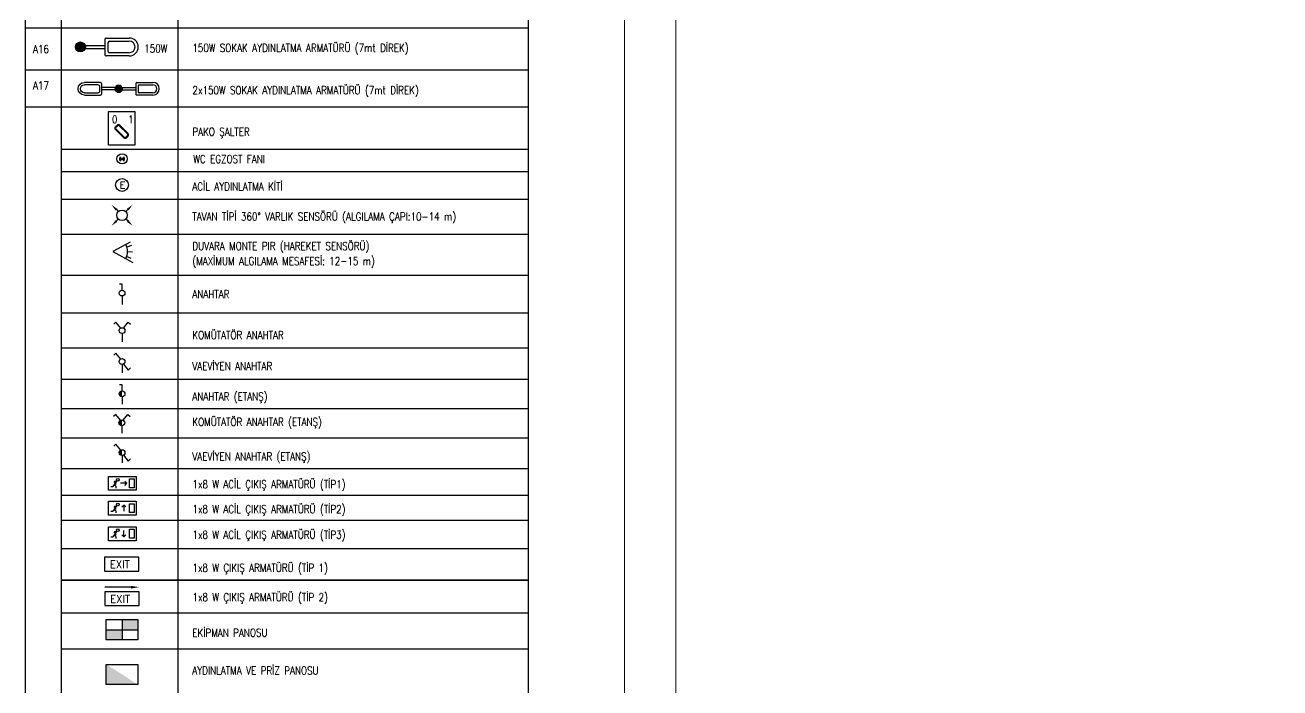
# Model space of a CAD drawing. Extents: x -9058 to 11890, y 0 to 7444.
# Drawn here: x -936 to 1023, y 2109 to 3144 of the extents above; entities that cross this region are included whole.
import ezdxf

# ---------------------------------------------------------------- set-up
doc = ezdxf.new("R2010")
doc.units = 0
doc.header["$LTSCALE"] = 10
doc.header["$MEASUREMENT"] = 0
for name, color, linetype, lineweight in [('40A', 9, 'Continuous', 9), ('E-1x8 W ACİL ÇIKIŞ ARMATÜRÜ (TİP1)', 7, 'Continuous', 30), ('E-1x8 W ACİL ÇIKIŞ ARMATÜRÜ (TİP2)', 7, 'Continuous', 30), ('E-1x8 W ACİL ÇIKIŞ ARMATÜRÜ (TİP3)', 7, 'Continuous', 30), ('E-1x8 W ÇIKIŞ ARMATÜRÜ (TİP 1)', 7, 'Continuous', 30), ('E-1x8 W ÇIKIŞ ARMATÜRÜ (TİP 2)', 7, 'Continuous', 30), ('E-ACİL AYDINLATMA KİTİ', 7, 'Continuous', 30), ('E-ANAHTAR', 7, 'Continuous', 30), ('E-ANAHTAR (ETANŞ)', 7, 'Continuous', 30), ('E-AYDINLATMA VE PRİZ PANOSU', 7, 'Continuous', 30), ('E-DUVARA MONTE PIR (HAREKET SENSÖRÜ)', 7, 'Continuous', 30), ('E-EKİPMAN PANOSU', 7, 'Continuous', 30), ('E-KOMÜTATÖR ANAHTAR', 7, 'Continuous', 30), ('E-KOMÜTATÖR ANAHTAR (ETANŞ)', 7, 'Continuous', 30), ('E-PAKO ŞALTER', 7, 'Continuous', 30), ('E-SOKAK AYDINLATMA ARMATÜRÜ', 7, 'Continuous', 30), ('E-TAVAN TİPİ 360° VARLIK SENSÖRÜ (ALGILAMA ÇAPI 10 14 m)', 7, 'Continuous', 30), ('E-VAEVİYEN ANAHTAR', 7, 'Continuous', 30), ('E-VAEVİYEN ANAHTAR (ETANŞ)', 7, 'Continuous', 30), ('E-WC ASPİRATÖR', 7, 'Continuous', 30), ('E-YAZI', 7, 'Continuous', 30)]:
    doc.layers.add(name, color=color, linetype=linetype, lineweight=lineweight)
doc.styles.add('E-YAZI', font='txttw.shx')

# ---------------------------------------------------------------- blocks, each defined once
blk = doc.blocks.new('100_ACİL AYDINLATMA KİTİ')
at = {"layer": 'E-ACİL AYDINLATMA KİTİ', "color": 3}
blk.add_circle((0, 0), 1.25, dxfattribs=at)
at = {"layer": 'E-ACİL AYDINLATMA KİTİ', "color": 3, "style": 'E-YAZI'}
blk.add_text('E', height=1.34, dxfattribs=at).set_placement((-0.45, -0.69))
blk = doc.blocks.new('100_TAVAN TİPİ 360° VARLIK SENSÖRÜ (ALGILAMA ÇAPI 10 14 m)')
at = {"layer": 'E-TAVAN TİPİ 360° VARLIK SENSÖRÜ (ALGILAMA ÇAPI 10 14 m)', "color": 3}
for p, q in [((-1.1, 1.1), (-0.73, 0.73)), ((1.1, 1.1), (0.73, 0.73)), ((-1.1, -1.1), (-0.73, -0.73)), ((1.1, -1.1), (0.73, -0.73))]:
    blk.add_line(p, q, dxfattribs=at)
at = {"layer": 'E-TAVAN TİPİ 360° VARLIK SENSÖRÜ (ALGILAMA ÇAPI 10 14 m)', "color": 4}
blk.add_circle((0, 0), 1.03, dxfattribs=at)
at = {"layer": 'E-TAVAN TİPİ 360° VARLIK SENSÖRÜ (ALGILAMA ÇAPI 10 14 m)', "color": 3}
for points in [[(-1.26, 0.94), (-0.94, 1.26), (-2.06, 2.06)], [(1.26, 0.94), (0.94, 1.26), (2.06, 2.06)], [(-1.26, -0.94), (-0.94, -1.26), (-2.06, -2.06)], [(1.26, -0.94), (0.94, -1.26), (2.06, -2.06)]]:
    blk.add_solid(points, dxfattribs=at)
blk = doc.blocks.new('100_DUVARA MONTE PIR (HAREKET SENSÖRÜ)')
at = {"layer": 'E-DUVARA MONTE PIR (HAREKET SENSÖRÜ)', "color": 4}
for p, q in [((2.72, 0.89), (0, 0)), ((0, 0), (2.23, -1.79)), ((3.64, 1.19), (2.72, 0.89)), ((3.8, 0.53), (2.83, 0.39)), ((2.23, -1.79), (3.45, -2.76)), ((3.31, -1.94), (2.47, -1.44)), ((3.75, -0.8), (2.8, -0.59))]:
    blk.add_line(p, q, dxfattribs=at)
blk.add_arc((0, 0), 2.86, 321.3229, 18.1202, dxfattribs=at)
blk = doc.blocks.new('100_ANAHTAR')
at = {"layer": 'E-ANAHTAR', "color": 4}
for p, q in [((0, 5.65), (-0.71, 5.65)), ((0, 3.97), (0, 5.65)), ((0, 2.35), (0, 0))]:
    blk.add_line(p, q, dxfattribs=at)
blk.add_circle((0, 3.16), 0.81, dxfattribs=at)
blk = doc.blocks.new('100_KOMÜTATÖR ANAHTAR')
at = {"layer": 'E-KOMÜTATÖR ANAHTAR', "color": 4}
for p, q in [((-1.7, 5.52), (-2.33, 4.92)), ((-0.37, 3.86), (-1.7, 5.52)), ((0.37, 3.86), (1.7, 5.52)), ((1.7, 5.52), (2.33, 4.92)), ((0, 2.35), (0, 0))]:
    blk.add_line(p, q, dxfattribs=at)
blk.add_circle((0, 3.16), 0.81, dxfattribs=at)
blk = doc.blocks.new('100_VAEVİYEN ANAHTAR')
at = {"layer": 'E-VAEVİYEN ANAHTAR', "color": 4}
for p, q in [((-1.7, 5.52), (-2.33, 4.92)), ((-0.37, 3.86), (-1.7, 5.52)), ((0, 2.35), (0, 0)), ((0.37, 2.46), (1.7, 0.8)), ((1.7, 0.8), (2.33, 1.4))]:
    blk.add_line(p, q, dxfattribs=at)
blk.add_circle((0, 3.16), 0.81, dxfattribs=at)
blk = doc.blocks.new('100_ANAHTAR (ETANŞ)')
at = {"layer": 'E-ANAHTAR (ETANŞ)', "color": 4}
for p, q in [((0, 5.35), (-0.71, 5.35)), ((0, 3.67), (0, 5.35)), ((0, 2.05), (0, 0))]:
    blk.add_line(p, q, dxfattribs=at)
at = {"layer": 'E-ANAHTAR (ETANŞ)', "color": 4, "const_width": 0.81}
blk.add_lwpolyline([(0, 3.27, 0.414214), (-0.41, 2.86, 0.414214), (0, 2.46, 0.414214)], format="xyb", dxfattribs=at)
at = {"layer": 'E-ANAHTAR (ETANŞ)', "color": 4}
blk.add_circle((0, 2.86), 0.81, dxfattribs=at)
blk = doc.blocks.new('100_KOMÜTATÖR ANAHTAR (ETANŞ)')
at = {"layer": 'E-KOMÜTATÖR ANAHTAR (ETANŞ)', "color": 4}
for p, q in [((-1.7, 5.22), (-2.33, 4.62)), ((-0.37, 3.56), (-1.7, 5.22)), ((0.37, 3.56), (1.7, 5.22)), ((1.7, 5.22), (2.33, 4.62)), ((0, 2.05), (0, 0))]:
    blk.add_line(p, q, dxfattribs=at)
at = {"layer": 'E-KOMÜTATÖR ANAHTAR (ETANŞ)', "color": 4, "const_width": 0.81}
blk.add_lwpolyline([(0, 3.27, 0.414214), (-0.41, 2.86, 0.414214), (0, 2.46, 0.414214)], format="xyb", dxfattribs=at)
at = {"layer": 'E-KOMÜTATÖR ANAHTAR (ETANŞ)', "color": 4}
blk.add_circle((0, 2.86), 0.81, dxfattribs=at)
blk = doc.blocks.new('100_VAEVİYEN ANAHTAR (ETANŞ)')
at = {"layer": 'E-VAEVİYEN ANAHTAR (ETANŞ)', "color": 4}
for p, q in [((-1.7, 5.22), (-2.33, 4.62)), ((-0.37, 3.56), (-1.7, 5.22)), ((0, 2.05), (0, 0)), ((0.37, 2.16), (1.7, 0.5)), ((1.7, 0.5), (2.33, 1.1))]:
    blk.add_line(p, q, dxfattribs=at)
at = {"layer": 'E-VAEVİYEN ANAHTAR (ETANŞ)', "color": 4, "const_width": 0.81}
blk.add_lwpolyline([(0, 3.27, 0.414214), (-0.41, 2.86, 0.414214), (0, 2.46, 0.414214)], format="xyb", dxfattribs=at)
at = {"layer": 'E-VAEVİYEN ANAHTAR (ETANŞ)', "color": 4}
blk.add_circle((0, 2.86), 0.81, dxfattribs=at)
blk = doc.blocks.new('100_1x8 W ACİL ÇIKIŞ ARMATÜRÜ (TİP1)')
at = {"layer": 'E-1x8 W ACİL ÇIKIŞ ARMATÜRÜ (TİP1)', "color": 4}
for p, q in [((-3.4, 3.4), (3.4, 3.4)), ((-3.4, 0), (-3.4, 3.4)), ((3.4, 3.4), (3.4, 0)), ((3.4, 0), (-3.4, 0))]:
    blk.add_line(p, q, dxfattribs=at)
at = {"layer": 'E-1x8 W ACİL ÇIKIŞ ARMATÜRÜ (TİP1)', "color": 1}
for p, q in [((-2.82, 0.94), (-2.33, 0.94)), ((-1.31, 2.32), (-2.33, 0.94)), ((-1.88, 2.13), (-2.07, 1.87)), ((-1.61, 1.01), (-2.04, 1.33)), ((-1.45, 2.13), (-1.88, 2.13)), ((-1.48, 1.38), (-1.82, 1.63)), ((-1.61, 1.01), (-1.61, 0.52)), ((1.11, 1.71), (-0.43, 1.71)), ((1.11, 1.71), (0.62, 2.2)), ((0.62, 1.21), (1.11, 1.7))]:
    blk.add_line(p, q, dxfattribs=at)
blk.add_lwpolyline([(1.71, 2.78), (2.92, 2.78), (2.92, 0.62), (1.71, 0.62)], close=True, dxfattribs=at)
blk.add_circle((-1.11, 2.57), 0.32, dxfattribs=at)
blk = doc.blocks.new('100_1x8 W ACİL ÇIKIŞ ARMATÜRÜ (TİP2)')
at = {"layer": 'E-1x8 W ACİL ÇIKIŞ ARMATÜRÜ (TİP2)', "color": 4}
for p, q in [((-3.4, 0), (-3.4, 3.4)), ((-3.4, 3.4), (3.4, 3.4)), ((3.4, 3.4), (3.4, 0)), ((3.4, 0), (-3.4, 0))]:
    blk.add_line(p, q, dxfattribs=at)
at = {"layer": 'E-1x8 W ACİL ÇIKIŞ ARMATÜRÜ (TİP2)', "color": 1}
for p, q in [((-2.82, 0.94), (-2.33, 0.94)), ((-1.31, 2.32), (-2.33, 0.94)), ((-1.88, 2.13), (-2.07, 1.87)), ((-1.61, 1.01), (-2.04, 1.33)), ((-1.45, 2.13), (-1.88, 2.13)), ((-1.48, 1.38), (-1.82, 1.63)), ((-1.61, 1.01), (-1.61, 0.52)), ((-0.16, 1.99), (0.34, 2.47)), ((0.34, 2.48), (0.34, 0.93)), ((0.34, 2.48), (0.84, 1.99))]:
    blk.add_line(p, q, dxfattribs=at)
blk.add_lwpolyline([(1.71, 2.78), (2.92, 2.78), (2.92, 0.62), (1.71, 0.62)], close=True, dxfattribs=at)
blk.add_circle((-1.11, 2.57), 0.32, dxfattribs=at)
blk = doc.blocks.new('100_1x8 W ACİL ÇIKIŞ ARMATÜRÜ (TİP3)')
at = {"layer": 'E-1x8 W ACİL ÇIKIŞ ARMATÜRÜ (TİP3)', "color": 4}
for p, q in [((-3.4, 0), (-3.4, 3.4)), ((-3.4, 3.4), (3.4, 3.4)), ((3.4, 3.4), (3.4, 0)), ((3.4, 0), (-3.4, 0))]:
    blk.add_line(p, q, dxfattribs=at)
at = {"layer": 'E-1x8 W ACİL ÇIKIŞ ARMATÜRÜ (TİP3)', "color": 1}
for p, q in [((-2.82, 0.94), (-2.33, 0.94)), ((-1.31, 2.32), (-2.33, 0.94)), ((-1.88, 2.13), (-2.07, 1.87)), ((-1.61, 1.01), (-2.04, 1.33)), ((-1.45, 2.13), (-1.88, 2.13)), ((-1.48, 1.38), (-1.82, 1.63)), ((-1.61, 1.01), (-1.61, 0.52)), ((-0.16, 1.42), (0.34, 0.94)), ((0.34, 0.93), (0.34, 2.48)), ((0.34, 0.93), (0.84, 1.42))]:
    blk.add_line(p, q, dxfattribs=at)
blk.add_lwpolyline([(1.71, 2.78), (2.92, 2.78), (2.92, 0.62), (1.71, 0.62)], close=True, dxfattribs=at)
blk.add_circle((-1.11, 2.57), 0.32, dxfattribs=at)
blk = doc.blocks.new('100_1x8 W ÇIKIŞ ARMATÜRÜ (TİP 1)')
at = {"layer": 'E-1x8 W ÇIKIŞ ARMATÜRÜ (TİP 1)', "color": 4}
blk.add_lwpolyline([(-3.34, 0), (3.34, 0), (3.34, 2.7), (-3.34, 2.7)], close=True, dxfattribs=at)
at = {"layer": 'E-1x8 W ÇIKIŞ ARMATÜRÜ (TİP 1)', "color": 3, "style": 'E-YAZI'}
blk.add_text('EXIT', height=1.44, dxfattribs=at).set_placement((-2.34, 0.61))
blk = doc.blocks.new('100_EKİPMAN PANOSU')
at = {"layer": 'E-EKİPMAN PANOSU', "color": 4}
for p, q in [((-3.07, 3.95), (3.07, 3.95)), ((-3.07, 0), (-3.07, 3.95)), ((0, 3.95), (0, 0)), ((3.07, 3.95), (3.07, 0)), ((-3.07, 1.97), (3.07, 1.97)), ((3.07, 0), (-3.07, 0))]:
    blk.add_line(p, q, dxfattribs=at)
for points in [[(0, 3.95), (3.07, 3.95), (0, 1.97), (3.07, 1.97)], [(-3.07, 1.97), (0, 1.97), (-3.07, 0), (0, 0)]]:
    blk.add_solid(points, dxfattribs=at)
blk = doc.blocks.new('100_AYDINLATMA VE PRİZ PANOSU')
at = {"layer": 'E-AYDINLATMA VE PRİZ PANOSU', "color": 4}
for p, q in [((-3.07, 3.95), (3.07, 3.95)), ((-3.07, 0), (-3.07, 3.95)), ((3.07, 3.95), (3.07, 0)), ((3.07, 0), (-3.07, 0))]:
    blk.add_line(p, q, dxfattribs=at)
blk.add_solid([(3.07, 0), (-3.07, 0), (-3.07, 3.95)], dxfattribs=at)
blk = doc.blocks.new('10_WC ASPİRATÖR')
at = {"layer": 'E-WC ASPİRATÖR', "color": 3}
for p, q in [((-4.2, 4.2), (4.2, -4.2)), ((-4.2, -4.2), (4.2, 4.2))]:
    blk.add_line(p, q, dxfattribs=at)
at = {"layer": 'E-WC ASPİRATÖR', "color": 3, "const_width": 6}
for points in [[(-2.1, 2.1, 0.198912), (-3, 0, 0.198912), (-2.1, -2.1, 0.198912)], [(2.1, -2.1, 0.198912), (3, 0, 0.198912), (2.1, 2.1)]]:
    blk.add_lwpolyline(points, format="xyb", dxfattribs=at)
at = {"layer": 'E-WC ASPİRATÖR', "color": 4}
blk.add_circle((0, 0), 10, dxfattribs=at)
blk = doc.blocks.new('SOKAK AYDINLATMA ARMATÜRÜ')
at = {"layer": 'E-SOKAK AYDINLATMA ARMATÜRÜ', "color": 4}
for p, q in [((-28, 81.2), (-28, 152.8)), ((-18, 91.2), (-18, 152.8)), ((18, 152.8), (18, 91.2)), ((28, 152.8), (28, 81.2)), ((-13, 86.2), (13, 86.2)), ((-23, 76.2), (23, 76.2)), ((-5, 0), (-5, 76.2)), ((5, 0), (5, 76.2))]:
    blk.add_line(p, q, dxfattribs=at)
at = {"layer": 'E-SOKAK AYDINLATMA ARMATÜRÜ', "color": 4, "const_width": 15.7}
blk.add_lwpolyline([(0, -7.9, 1), (0, 7.9, 1)], format="xyb", close=True, dxfattribs=at)
at = {"layer": 'E-SOKAK AYDINLATMA ARMATÜRÜ', "color": 4}
blk.add_circle((0, 0), 15.7, dxfattribs=at)
for centre, radius, start, end in [((0, 152.8), 28, 0, 180), ((0, 152.8), 18, 0, 180), ((-23, 81.2), 5, 180, 270), ((-13, 91.2), 5, 180, 270), ((13, 91.2), 5, 270, 0), ((23, 81.2), 5, 270, 0)]:
    blk.add_arc(centre, radius, start, end, dxfattribs=at)
blk = doc.blocks.new('100_1x8 W ÇIKIŞ ARMATÜRÜ (TİP 2)')
at = {"layer": 'E-1x8 W ÇIKIŞ ARMATÜRÜ (TİP 2)', "color": 3}
blk.add_line((1.73, 3.58), (-3.34, 3.58), dxfattribs=at)
at = {"layer": 'E-1x8 W ÇIKIŞ ARMATÜRÜ (TİP 2)', "color": 4}
blk.add_lwpolyline([(-3.34, 0), (3.34, 0), (3.34, 2.7), (-3.34, 2.7)], close=True, dxfattribs=at)
at = {"layer": 'E-1x8 W ÇIKIŞ ARMATÜRÜ (TİP 2)', "color": 3}
blk.add_solid([(1.73, 3.84), (1.73, 3.31), (3.33, 3.58)], dxfattribs=at)
at = {"layer": 'E-1x8 W ÇIKIŞ ARMATÜRÜ (TİP 2)', "color": 3, "style": 'E-YAZI'}
blk.add_text('EXIT', height=1.44, dxfattribs=at).set_placement((-2.33, 0.56))
blk = doc.blocks.new('PAKO ŞALTER')
at = {"layer": 'E-PAKO ŞALTER', "color": 254}
for p, q in [((-16.4, 48.2), (-12.1, 52.4)), ((-16.4, 41.1), (5.2, 19.5)), ((-15, 46.8), (-10.7, 51)), ((-15, 42.5), (6.6, 20.9)), ((-6.5, 51), (15.1, 29.4)), ((-5.1, 52.4), (16.5, 30.8)), ((10.9, 20.9), (15.1, 25.2)), ((12.3, 19.5), (16.5, 23.8))]:
    blk.add_line(p, q, dxfattribs=at)
at = {"layer": 'E-PAKO ŞALTER', "color": 3}
blk.add_lwpolyline([(-34.1, 0), (-34.1, 87.6), (34.1, 87.6), (34.1, 0)], close=True, dxfattribs=at)
at = {"layer": 'E-PAKO ŞALTER', "color": 254}
for centre, radius, start, end in [((-12.8, 44.7), 5, 135, 225), ((-12.8, 44.7), 3, 135, 225), ((-8.6, 48.9), 5, 45, 135), ((-8.6, 48.9), 3, 45, 135), ((8.8, 23.1), 5, 225, 315), ((8.8, 23.1), 3, 225, 315), ((13, 27.3), 3, 315, 45), ((13, 27.3), 5, 315, 45)]:
    blk.add_arc(centre, radius, start, end, dxfattribs=at)
at = {"layer": 'E-PAKO ŞALTER', "color": 254, "style": 'E-YAZI', "width": 0.8}
for s, p in [('0', (-24.9, 57.3)), ('1', (16.9, 57.3))]:
    blk.add_text(s, height=20, dxfattribs=at).set_placement(p)

msp = doc.modelspace()

# ---------------------------------------------------------------- linework, layer by layer
at = {"layer": '40A'}
for points in [[(5945, 4205), (0, 4205), (0, 0), (5945, 0)], [(5405.06, 80), (80, 80), (80, 4125), (5405.06, 4125)]]:
    msp.add_lwpolyline(points, close=True, dxfattribs=at)
at = {"layer": 'E-YAZI', "color": 4}
for p, q in [((-935.96, 4002.39), (-935.96, 1334.37)), ((-150.15, 4002.39), (-150.15, 1334.37))]:
    msp.add_line(p, q, dxfattribs=at)
at = {"layer": 'E-YAZI', "color": 7}
for p, q in [((-879.68, 3943.48), (-879.68, 1334.37)), ((-697.43, 3943.48), (-697.43, 1334.37)), ((-150.41, 3139.02), (-935.96, 3139.02)), ((-150.41, 3139.02), (-935.96, 3139.02)), ((-150.41, 3073.64), (-935.96, 3073.64)), ((-150.41, 3016.15), (-935.96, 3016.15)), ((-150.41, 2950.05), (-879.68, 2950.05)), ((-150.41, 2914.84), (-879.68, 2914.84)), ((-150.41, 2914.84), (-879.68, 2914.84)), ((-150.41, 2871.94), (-879.68, 2871.94)), ((-150.41, 2817.06), (-879.68, 2817.06)), ((-150.4, 2753.28), (-879.68, 2753.28)), ((-150.4, 2694.41), (-879.68, 2694.41)), ((-150.4, 2639.74), (-879.68, 2639.74)), ((-150.4, 2590.52), (-879.68, 2590.52)), ((-150.4, 2544.81), (-879.68, 2544.81)), ((-150.39, 2499.07), (-879.68, 2499.07)), ((-150.39, 2451.41), (-879.68, 2451.41)), ((-150.38, 2451.41), (-879.68, 2451.41)), ((-150.38, 2409.74), (-879.68, 2409.74)), ((-150.38, 2370.89), (-879.68, 2370.89)), ((-150.38, 2326.49), (-879.68, 2326.49)), ((-150.38, 2277.56), (-879.68, 2277.56)), ((-879.68, 2277.56), (-150.37, 2277.56)), ((-879.68, 2226.31), (-150.37, 2226.31)), ((-150.37, 2169.81), (-879.68, 2169.81))]:
    msp.add_line(p, q, dxfattribs=at)

# ---------------------------------------------------------------- block references
at = {"layer": 'E-1x8 W ACİL ÇIKIŞ ARMATÜRÜ (TİP1)', "xscale": 6.4, "yscale": 6.4, "zscale": 6.4}
msp.add_blockref('100_1x8 W ACİL ÇIKIŞ ARMATÜRÜ (TİP1)', (-784.1, 2417.78), dxfattribs=at)
at = {"layer": 'E-1x8 W ACİL ÇIKIŞ ARMATÜRÜ (TİP2)', "xscale": 6.4, "yscale": 6.4, "zscale": 6.4}
msp.add_blockref('100_1x8 W ACİL ÇIKIŞ ARMATÜRÜ (TİP2)', (-784.1, 2379.02), dxfattribs=at)
at = {"layer": 'E-1x8 W ACİL ÇIKIŞ ARMATÜRÜ (TİP3)', "xscale": 6.4, "yscale": 6.4, "zscale": 6.4}
msp.add_blockref('100_1x8 W ACİL ÇIKIŞ ARMATÜRÜ (TİP3)', (-784.1, 2339.11), dxfattribs=at)
at = {"layer": 'E-1x8 W ÇIKIŞ ARMATÜRÜ (TİP 1)', "xscale": 8, "yscale": 8, "zscale": 8}
msp.add_blockref('100_1x8 W ÇIKIŞ ARMATÜRÜ (TİP 1)', (-784.99, 2291.58), dxfattribs=at)
at = {"layer": 'E-1x8 W ÇIKIŞ ARMATÜRÜ (TİP 2)', "xscale": 8, "yscale": 8, "zscale": 8}
msp.add_blockref('100_1x8 W ÇIKIŞ ARMATÜRÜ (TİP 2)', (-784.55, 2237.86), dxfattribs=at)
at = {"layer": 'E-ACİL AYDINLATMA KİTİ', "xscale": 8, "yscale": 8, "zscale": 8}
msp.add_blockref('100_ACİL AYDINLATMA KİTİ', (-784.56, 2894.36), dxfattribs=at)
at = {"layer": 'E-ANAHTAR', "xscale": 5.599999999999999, "yscale": 5.599999999999999, "zscale": 5.599999999999999}
msp.add_blockref('100_ANAHTAR', (-784.56, 2707.98), dxfattribs=at)
at = {"layer": 'E-ANAHTAR (ETANŞ)', "xscale": 5.599999999999999, "yscale": 5.599999999999999, "zscale": 5.599999999999999}
msp.add_blockref('100_ANAHTAR (ETANŞ)', (-784.56, 2552.3), dxfattribs=at)
at = {"layer": 'E-AYDINLATMA VE PRİZ PANOSU', "xscale": 8, "yscale": 8, "zscale": 8}
msp.add_blockref('100_AYDINLATMA VE PRİZ PANOSU', (-784.56, 2114.45), dxfattribs=at)
at = {"layer": 'E-DUVARA MONTE PIR (HAREKET SENSÖRÜ)', "xscale": 8, "yscale": 8, "zscale": 8, "rotation": 9.903043331148533}
msp.add_blockref('100_DUVARA MONTE PIR (HAREKET SENSÖRÜ)', (-798.96, 2790.64), dxfattribs=at)
at = {"layer": 'E-EKİPMAN PANOSU', "xscale": 8, "yscale": 8, "zscale": 8}
msp.add_blockref('100_EKİPMAN PANOSU', (-784.56, 2184.23), dxfattribs=at)
at = {"layer": 'E-KOMÜTATÖR ANAHTAR', "xscale": 5.599999999999999, "yscale": 5.599999999999999, "zscale": 5.599999999999999}
msp.add_blockref('100_KOMÜTATÖR ANAHTAR', (-784.56, 2649.38), dxfattribs=at)
at = {"layer": 'E-KOMÜTATÖR ANAHTAR (ETANŞ)', "xscale": 5.599999999999999, "yscale": 5.599999999999999, "zscale": 5.599999999999999}
msp.add_blockref('100_KOMÜTATÖR ANAHTAR (ETANŞ)', (-784.88, 2507.09), dxfattribs=at)
at = {"layer": 'E-PAKO ŞALTER', "color": 6, "xscale": 0.6000000000000001, "yscale": 0.6000000000000001, "zscale": 0.6000000000000001}
msp.add_blockref('PAKO ŞALTER', (-785.14, 2956.44), dxfattribs=at)
at = {"layer": 'E-SOKAK AYDINLATMA ARMATÜRÜ', "color": 6}
for p, xscale, yscale, zscale, rotation in [((-849.64, 3109.92), 0.5, 0.5, 0.5, 270), ((-789.81, 3044.66), -0.35, 0.35, 0.35, 90), ((-789.81, 3044.66), 0.35, 0.35, 0.35, 270)]:
    msp.add_blockref('SOKAK AYDINLATMA ARMATÜRÜ', p, dxfattribs=dict(at, xscale=xscale, yscale=yscale, zscale=zscale, rotation=rotation))
at = {"layer": 'E-TAVAN TİPİ 360° VARLIK SENSÖRÜ (ALGILAMA ÇAPI 10 14 m)', "xscale": 8, "yscale": 8, "zscale": 8}
msp.add_blockref('100_TAVAN TİPİ 360° VARLIK SENSÖRÜ (ALGILAMA ÇAPI 10 14 m)', (-784.56, 2847.12), dxfattribs=at)
at = {"layer": 'E-VAEVİYEN ANAHTAR', "xscale": 5.599999999999999, "yscale": 5.599999999999999, "zscale": 5.599999999999999}
msp.add_blockref('100_VAEVİYEN ANAHTAR', (-784.56, 2601.06), dxfattribs=at)
at = {"layer": 'E-VAEVİYEN ANAHTAR (ETANŞ)', "xscale": 5.599999999999999, "yscale": 5.599999999999999, "zscale": 5.599999999999999}
msp.add_blockref('100_VAEVİYEN ANAHTAR (ETANŞ)', (-784.56, 2460.58), dxfattribs=at)
at = {"layer": 'E-WC ASPİRATÖR', "color": 6, "xscale": 0.8, "yscale": 0.8, "zscale": 0.8}
msp.add_blockref('10_WC ASPİRATÖR', (-784.56, 2935.21), dxfattribs=at)

# ---------------------------------------------------------------- texts
at = {"layer": 'E-YAZI', "color": 3, "style": 'E-YAZI', "width": 0.8}
for s, p in [('150W SOKAK AYDINLATMA ARMATÜRÜ (7mt DİREK)', (-674.78, 3102.2)), ('A16', (-923.54, 3100.35)), ('150W', (-749.87, 3101.12)), ('A17', (-923.54, 3043.53)), ('2x150W SOKAK AYDINLATMA ARMATÜRÜ (7mt DİREK)', (-674.78, 3036.12)), ('PAKO ŞALTER', (-674.78, 2971.25)), ('WC EGZOST FANI', (-673.22, 2928.73)), ('ACİL AYDINLATMA KİTİ', (-674.78, 2885.94)), ('TAVAN TİPİ 360%%D VARLIK SENSÖRÜ (ALGILAMA ÇAPI:10-14 m)', (-674.78, 2838.84)), ('DUVARA MONTE PIR (HAREKET SENSÖRÜ)', (-674.78, 2792.84)), ('(MAXİMUM ALGILAMA MESAFESİ: 12-15 m)', (-674.78, 2769.45)), ('ANAHTAR', (-674.78, 2717.56)), ('KOMÜTATÖR ANAHTAR', (-674.78, 2653.87)), ('VAEVİYEN ANAHTAR', (-674.78, 2605.55)), ('ANAHTAR (ETANŞ)', (-674.78, 2557.79)), ('KOMÜTATÖR ANAHTAR (ETANŞ)', (-674.78, 2518.21)), ('VAEVİYEN ANAHTAR (ETANŞ)', (-674.78, 2464.41)), ('1x8 W ACİL ÇIKIŞ ARMATÜRÜ (TİP1)', (-674.78, 2420.87)), ('1x8 W ACİL ÇIKIŞ ARMATÜRÜ (TİP2)', (-674.78, 2382.11)), ('1x8 W ACİL ÇIKIŞ ARMATÜRÜ (TİP3)', (-674.78, 2342.2)), ('1x8 W ÇIKIŞ ARMATÜRÜ (TİP 1)', (-674.78, 2290.46)), ('1x8 W ÇIKIŞ ARMATÜRÜ (TİP 2)', (-674.78, 2244.55)), ('EKİPMAN PANOSU', (-674.87, 2189.2)), ('AYDINLATMA VE PRİZ PANOSU', (-674.87, 2130.04))]:
    msp.add_text(s, height=12.5, dxfattribs=at).set_placement(p)

doc.saveas('drawing.dxf')
